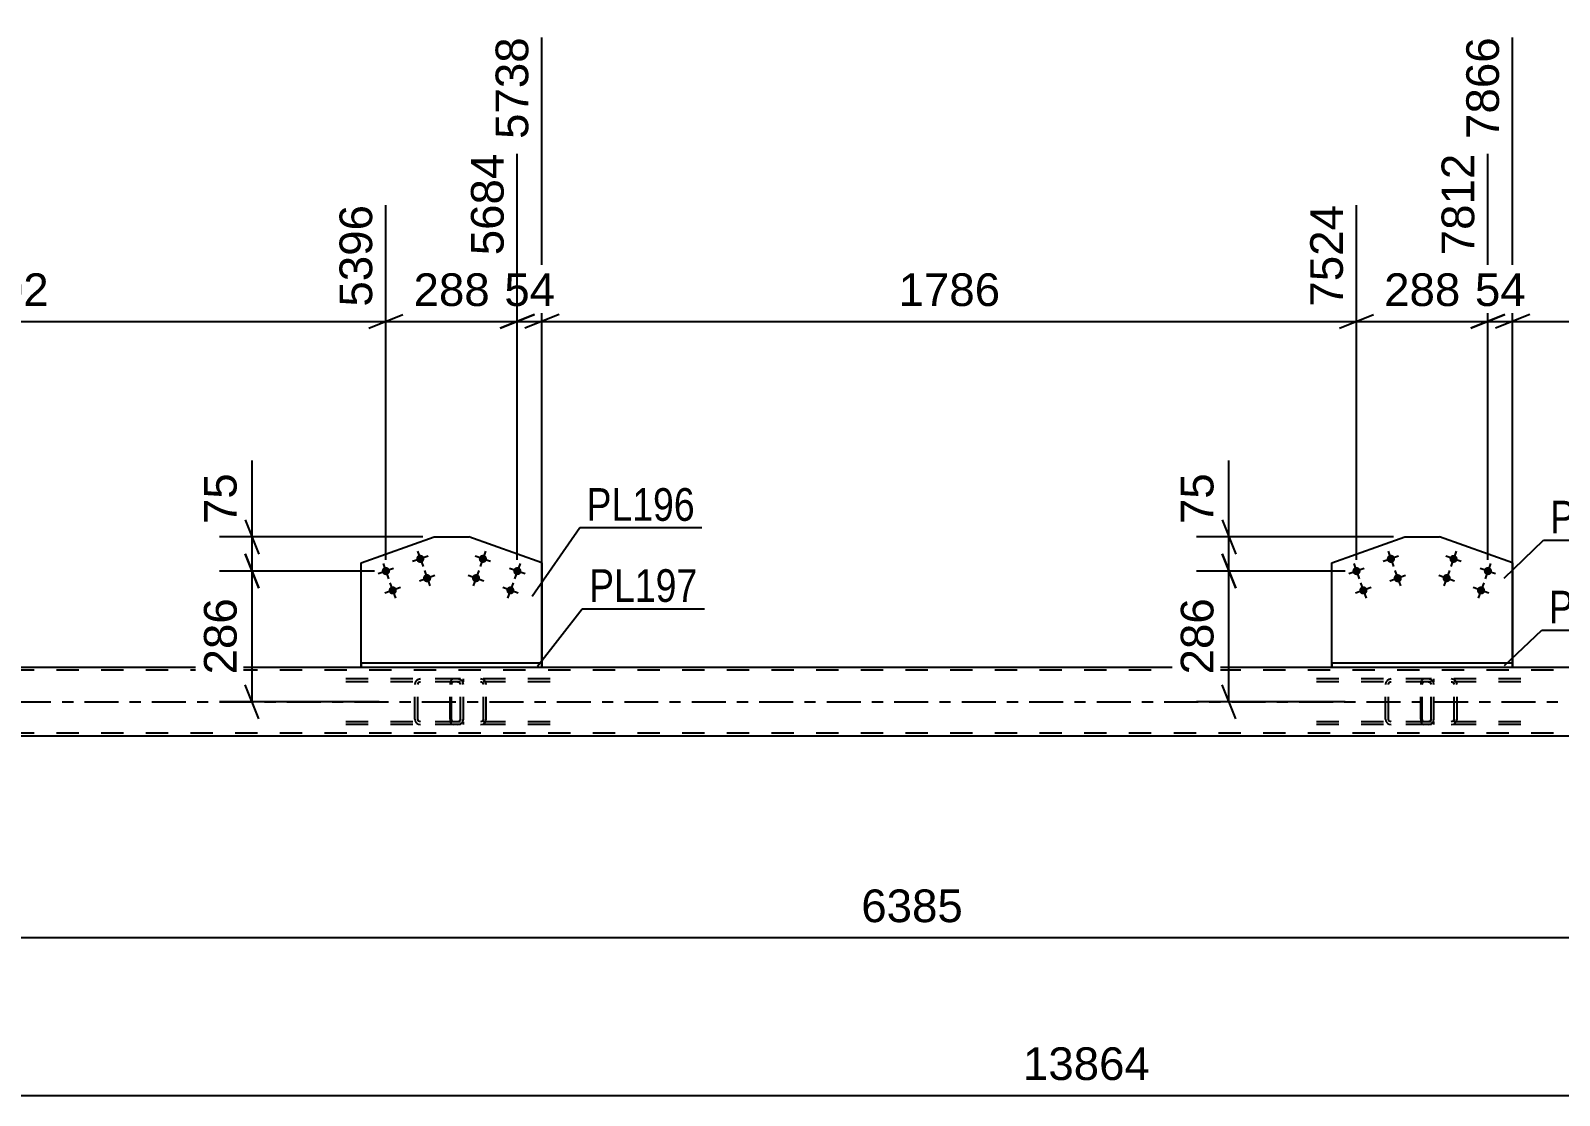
# Model space of a CAD drawing. Header units: millimetres. Extents: x 0 to 1189, y 0 to 841.
# Drawn here: x 304.9 to 439, y 340.5 to 433.9 of the extents above; entities that cross this region are included whole.
import ezdxf

# ---------------------------------------------------------------- set-up
doc = ezdxf.new("R2010")
doc.units = ezdxf.units.MM
doc.linetypes.add('DXK_LINE_DOT2', pattern=[3.9198, 1.9599, -1.9599])
doc.linetypes.add('DXK_LINE_DOT3', pattern=[5.9187, 2.979, -0.9799, 0.9799, -0.9799])
doc.styles.add('Arial', font='ARIAL.TTF', dxfattribs={"height": 0.2})
doc.styles.add('Arial Narrow', font='ARIALN.TTF', dxfattribs={"height": 0.2})

# ---------------------------------------------------------------- blocks, each defined once
blk = doc.blocks.new('Bolt-203773696-7624 - 7588')
at = {"linetype": 'Continuous'}
for points in [[(338.76, 387.45), (338.74, 387.53), (338.74, 387.6), (338.75, 387.68), (338.78, 387.74), (338.82, 387.81), (338.88, 387.86), (338.94, 387.9), (339.01, 387.92), (339.09, 387.93), (339.16, 387.93), (339.24, 387.9), (339.3, 387.87), (339.36, 387.82), (339.4, 387.76), (339.44, 387.69), (339.45, 387.62), (339.46, 387.54), (339.44, 387.47), (339.41, 387.4), (339.37, 387.34), (339.32, 387.29), (339.25, 387.25), (339.18, 387.22), (339.11, 387.21), (339.03, 387.22), (338.96, 387.24), (338.89, 387.28), (338.83, 387.33), (338.79, 387.39)], [(335.74, 386.38), (335.72, 386.46), (335.72, 386.53), (335.74, 386.61), (335.77, 386.68), (335.81, 386.74), (335.86, 386.79), (335.93, 386.83), (336, 386.85), (336.07, 386.86), (336.15, 386.86), (336.22, 386.83), (336.29, 386.8), (336.34, 386.75), (336.39, 386.69), (336.42, 386.62), (336.44, 386.55), (336.44, 386.47), (336.43, 386.4), (336.4, 386.33), (336.35, 386.27), (336.3, 386.22), (336.23, 386.18), (336.16, 386.15), (336.09, 386.14), (336.01, 386.15), (335.94, 386.17), (335.88, 386.21), (335.82, 386.26), (335.77, 386.32)], [(339.36, 385.76), (339.34, 385.83), (339.34, 385.91), (339.35, 385.98), (339.38, 386.05), (339.43, 386.11), (339.48, 386.16), (339.54, 386.2), (339.62, 386.23), (339.69, 386.24), (339.77, 386.23), (339.84, 386.21), (339.9, 386.17), (339.96, 386.12), (340.01, 386.06), (340.04, 385.99), (340.06, 385.92), (340.06, 385.85), (340.04, 385.77), (340.01, 385.7), (339.97, 385.64), (339.92, 385.59), (339.85, 385.55), (339.78, 385.53), (339.71, 385.52), (339.63, 385.52), (339.56, 385.54), (339.49, 385.58), (339.44, 385.63), (339.39, 385.69)], [(336.34, 384.69), (336.33, 384.76), (336.32, 384.84), (336.34, 384.91), (336.37, 384.98), (336.41, 385.04), (336.46, 385.09), (336.53, 385.13), (336.6, 385.16), (336.67, 385.17), (336.75, 385.16), (336.82, 385.14), (336.89, 385.1), (336.94, 385.05), (336.99, 384.99), (337.02, 384.92), (337.04, 384.85), (337.04, 384.78), (337.03, 384.7), (337, 384.63), (336.96, 384.57), (336.9, 384.52), (336.84, 384.48), (336.77, 384.46), (336.69, 384.45), (336.62, 384.45), (336.54, 384.47), (336.48, 384.51), (336.42, 384.56), (336.38, 384.62)]]:
    blk.add_hatch(color=1, dxfattribs=at).paths.add_polyline_path(points)
at = {"color": 1, "linetype": 'Continuous'}
for p, q in [((339.78, 387.81), (338.42, 387.33)), ((338.86, 388.25), (339.34, 386.89)), ((336.76, 386.74), (335.4, 386.26)), ((335.84, 387.18), (336.32, 385.82)), ((339.46, 386.55), (339.94, 385.2)), ((337.36, 385.05), (336, 384.57)), ((336.44, 385.48), (336.92, 384.13)), ((340.38, 386.12), (339.02, 385.63))]:
    blk.add_line(p, q, dxfattribs=at)
blk = doc.blocks.new('Bolt-203773696-7631 - 7588')
at = {"linetype": 'Continuous'}
for points in [[(430.06, 387.45, -1), (429.39, 387.69, -1)], [(429.46, 385.76, -1), (428.78, 386, -1)], [(433.08, 386.38, -1), (432.4, 386.62, -1)], [(432.48, 384.69, -1), (431.8, 384.93, -1)]]:
    blk.add_hatch(color=1, dxfattribs=at).paths.add_polyline_path(points)
at = {"color": 1, "linetype": 'Continuous'}
for p, q in [((430.4, 387.33), (429.05, 387.81)), ((429.97, 388.25), (429.48, 386.89)), ((429.36, 386.55), (428.88, 385.2)), ((433.42, 386.26), (432.06, 386.74)), ((432.98, 387.18), (432.5, 385.82)), ((429.8, 385.63), (428.44, 386.12)), ((432.82, 384.57), (431.46, 385.05)), ((432.38, 385.48), (431.9, 384.13))]:
    blk.add_line(p, q, dxfattribs=at)
blk = doc.blocks.new('Part-203773696-7717 - 7588')
at = {"color": 7, "linetype": 'DXK_LINE_DOT2'}
for p, q in [((783.44, 377.8), (120.25, 377.8)), ((349.77, 378.04), (333.92, 378.04)), ((434.91, 378.04), (419.05, 378.04)), ((783.44, 372.28), (120.25, 372.28))]:
    blk.add_line(p, q, dxfattribs=at)
at = {"color": 2, "linetype": 'Continuous'}
for p, q in [((333.92, 378.04), (268.01, 378.04)), ((419.05, 378.04), (349.77, 378.04)), ((500.81, 378.04), (434.91, 378.04)), ((509.13, 372.04), (259.72, 372.04))]:
    blk.add_line(p, q, dxfattribs=at)
at = {"color": 7, "linetype": 'DXK_LINE_DOT3'}
blk.add_line((120.25, 375.04), (783.44, 375.04), dxfattribs=at)
blk = doc.blocks.new('Part-203773696-7636 - 7588')
at = {"color": 2, "linetype": 'Continuous'}
for p, q in [((419.05, 387.22), (425.46, 389.49)), ((425.46, 389.49), (425.46, 389.49)), ((425.46, 389.49), (428.5, 389.49)), ((428.5, 389.49), (428.5, 389.49)), ((434.91, 387.22), (428.5, 389.49)), ((419.05, 387.22), (419.05, 387.22)), ((419.05, 378.44), (419.05, 387.22)), ((434.91, 387.22), (434.91, 387.22)), ((434.91, 387.22), (434.91, 378.44))]:
    blk.add_line(p, q, dxfattribs=at)
at = {"color": 7, "linetype": 'DXK_LINE_DOT2'}
for p, q in [((419.05, 378.44), (419.05, 387.22)), ((434.91, 378.44), (434.91, 387.22)), ((434.91, 378.44), (419.05, 378.44))]:
    blk.add_line(p, q, dxfattribs=at)
blk = doc.blocks.new('Bolt-203773696-7762 - 7588')
at = {"linetype": 'Continuous'}
for points in [[(423.89, 387.45), (423.87, 387.53), (423.87, 387.6), (423.89, 387.68), (423.92, 387.74), (423.96, 387.81), (424.01, 387.86), (424.08, 387.9), (424.15, 387.92), (424.22, 387.93), (424.3, 387.93), (424.37, 387.9), (424.44, 387.87), (424.49, 387.82), (424.54, 387.76), (424.57, 387.69), (424.59, 387.62), (424.59, 387.54), (424.58, 387.47), (424.55, 387.4), (424.5, 387.34), (424.45, 387.29), (424.38, 387.25), (424.31, 387.22), (424.24, 387.21), (424.16, 387.22), (424.09, 387.24), (424.03, 387.28), (423.97, 387.33), (423.92, 387.39)], [(420.88, 386.38), (420.86, 386.46), (420.86, 386.53), (420.87, 386.61), (420.9, 386.68), (420.94, 386.74), (421, 386.79), (421.06, 386.83), (421.13, 386.85), (421.21, 386.86), (421.28, 386.86), (421.35, 386.83), (421.42, 386.8), (421.48, 386.75), (421.52, 386.69), (421.56, 386.62), (421.57, 386.55), (421.57, 386.47), (421.56, 386.4), (421.53, 386.33), (421.49, 386.27), (421.43, 386.22), (421.37, 386.18), (421.3, 386.15), (421.22, 386.14), (421.15, 386.15), (421.08, 386.17), (421.01, 386.21), (420.95, 386.26), (420.91, 386.32)], [(424.49, 385.76), (424.48, 385.83), (424.47, 385.91), (424.49, 385.98), (424.52, 386.05), (424.56, 386.11), (424.61, 386.16), (424.68, 386.2), (424.75, 386.23), (424.82, 386.24), (424.9, 386.23), (424.97, 386.21), (425.04, 386.17), (425.1, 386.12), (425.14, 386.06), (425.17, 385.99), (425.19, 385.92), (425.19, 385.85), (425.18, 385.77), (425.15, 385.7), (425.11, 385.64), (425.05, 385.59), (424.99, 385.55), (424.92, 385.53), (424.84, 385.52), (424.77, 385.52), (424.69, 385.54), (424.63, 385.58), (424.57, 385.63), (424.53, 385.69)], [(421.48, 384.69), (421.46, 384.76), (421.46, 384.84), (421.47, 384.91), (421.5, 384.98), (421.54, 385.04), (421.6, 385.09), (421.66, 385.13), (421.73, 385.16), (421.81, 385.17), (421.88, 385.16), (421.96, 385.14), (422.02, 385.1), (422.08, 385.05), (422.12, 384.99), (422.16, 384.92), (422.17, 384.85), (422.18, 384.78), (422.16, 384.7), (422.13, 384.63), (422.09, 384.57), (422.04, 384.52), (421.97, 384.48), (421.9, 384.46), (421.83, 384.45), (421.75, 384.45), (421.68, 384.47), (421.61, 384.51), (421.56, 384.56), (421.51, 384.62)]]:
    blk.add_hatch(color=1, dxfattribs=at).paths.add_polyline_path(points)
at = {"color": 1, "linetype": 'Continuous'}
for p, q in [((424.91, 387.81), (423.55, 387.33)), ((423.99, 388.25), (424.47, 386.89)), ((421.89, 386.74), (420.54, 386.26)), ((420.97, 387.18), (421.46, 385.82)), ((424.59, 386.55), (425.07, 385.2)), ((422.5, 385.05), (421.14, 384.57)), ((421.58, 385.48), (422.06, 384.13)), ((425.51, 386.12), (424.15, 385.63))]:
    blk.add_line(p, q, dxfattribs=at)
blk = doc.blocks.new('Part-203773696-7644 - 7588')
at = {"color": 2, "linetype": 'Continuous'}
for p, q in [((333.92, 387.22), (340.33, 389.49)), ((340.33, 389.49), (340.33, 389.49)), ((340.33, 389.49), (343.36, 389.49)), ((343.36, 389.49), (343.36, 389.49)), ((349.77, 387.22), (343.36, 389.49)), ((333.92, 387.22), (333.92, 387.22)), ((333.92, 378.44), (333.92, 387.22)), ((349.77, 387.22), (349.77, 387.22)), ((349.77, 387.22), (349.77, 378.44))]:
    blk.add_line(p, q, dxfattribs=at)
at = {"color": 7, "linetype": 'DXK_LINE_DOT2'}
for p, q in [((333.92, 378.44), (333.92, 387.22)), ((349.77, 378.44), (349.77, 387.22)), ((349.77, 378.44), (333.92, 378.44))]:
    blk.add_line(p, q, dxfattribs=at)
blk = doc.blocks.new('Part-203773696-7737 - 7588')
at = {"color": 7, "linetype": 'DXK_LINE_DOT2'}
for p, q in [((342.37, 377.04), (332.14, 377.04)), ((339.13, 377.04), (338.94, 377.01)), ((342.56, 377.01), (342.37, 377.04)), ((342.37, 376.8), (332.14, 376.8)), ((338.66, 376.75), (338.62, 376.56)), ((338.62, 373.52), (338.62, 376.56)), ((338.88, 376.56), (338.9, 376.65)), ((338.88, 373.52), (338.88, 376.56)), ((338.9, 376.65), (338.95, 376.73)), ((338.95, 376.73), (339.04, 376.78)), ((339.04, 376.78), (339.13, 376.8)), ((342.37, 376.8), (342.47, 376.78)), ((342.47, 376.78), (342.55, 376.73)), ((342.55, 376.73), (342.6, 376.65)), ((342.6, 376.65), (342.62, 376.56)), ((342.62, 373.52), (342.62, 376.56)), ((342.88, 376.56), (342.84, 376.75)), ((342.88, 373.52), (342.88, 376.56)), ((342.37, 373.28), (332.14, 373.28)), ((342.37, 373.04), (332.14, 373.04)), ((338.62, 373.52), (338.66, 373.34)), ((338.9, 373.43), (338.88, 373.52)), ((338.95, 373.35), (338.9, 373.43)), ((338.94, 373.08), (339.13, 373.04)), ((339.04, 373.3), (338.95, 373.35)), ((339.13, 373.28), (339.04, 373.3)), ((342.47, 373.3), (342.37, 373.28)), ((342.37, 373.04), (342.56, 373.08)), ((342.55, 373.35), (342.47, 373.3)), ((342.6, 373.43), (342.55, 373.35)), ((342.62, 373.52), (342.6, 373.43)), ((342.84, 373.34), (342.88, 373.52))]:
    blk.add_line(p, q, dxfattribs=at)
for centre, start, end in [((339.11, 376.54), 110.7584, 155.6802), ((342.39, 376.54), 24.3198, 69.2416), ((339.11, 373.54), 204.3198, 249.2416), ((342.39, 373.54), 290.7584, 335.6802)]:
    blk.add_arc(centre, 0.496, start, end, dxfattribs=at)
blk = doc.blocks.new('Part-203773696-7714 - 7588')
at = {"color": 7, "linetype": 'DXK_LINE_DOT2'}
for p, q in [((341.79, 376.9), (341.73, 376.75)), ((341.88, 377.01), (341.79, 376.9)), ((341.98, 377.04), (341.88, 377.01)), ((350.48, 377.04), (341.98, 377.04)), ((342.88, 376.8), (342.88, 377.04)), ((344.58, 377.01), (344.39, 377.04)), ((341.73, 376.75), (341.71, 376.56)), ((341.71, 373.52), (341.71, 376.56)), ((341.85, 376.56), (341.86, 376.65)), ((341.85, 373.52), (341.85, 376.56)), ((341.86, 376.65), (341.89, 376.73)), ((341.89, 376.73), (341.93, 376.78)), ((341.93, 376.78), (341.98, 376.8)), ((350.48, 376.8), (341.98, 376.8)), ((344.39, 376.8), (344.49, 376.78)), ((344.49, 376.78), (344.57, 376.73)), ((344.57, 376.73), (344.62, 376.65)), ((344.62, 376.65), (344.64, 376.56)), ((344.64, 373.52), (344.64, 376.56)), ((344.89, 376.56), (344.86, 376.75)), ((344.89, 373.52), (344.89, 376.56)), ((341.71, 373.52), (341.73, 373.34)), ((341.73, 373.34), (341.79, 373.18)), ((341.79, 373.18), (341.88, 373.08)), ((341.86, 373.43), (341.85, 373.52)), ((341.89, 373.35), (341.86, 373.43)), ((341.88, 373.08), (341.98, 373.04)), ((341.93, 373.3), (341.89, 373.35)), ((341.98, 373.28), (341.93, 373.3)), ((350.48, 373.28), (341.98, 373.28)), ((350.48, 373.04), (341.98, 373.04)), ((342.88, 373.04), (342.88, 373.28)), ((344.49, 373.3), (344.39, 373.28)), ((344.39, 373.04), (344.58, 373.08)), ((344.57, 373.35), (344.49, 373.3)), ((344.62, 373.43), (344.57, 373.35)), ((344.64, 373.52), (344.62, 373.43)), ((344.86, 373.34), (344.89, 373.52))]:
    blk.add_line(p, q, dxfattribs=at)
for centre, start, end in [((344.41, 376.55), 23.8952, 68.8488), ((344.41, 373.54), 291.1512, 336.1048)]:
    blk.add_arc(centre, 0.492, start, end, dxfattribs=at)
blk = doc.blocks.new('Bolt-203773696-7764 - 7588')
at = {"linetype": 'Continuous'}
for points in [[(344.93, 387.45, -1), (344.25, 387.69, -1)], [(344.33, 385.76, -1), (343.65, 386, -1)], [(347.95, 386.38, -1), (347.27, 386.62, -1)], [(347.34, 384.69, -1), (346.67, 384.93, -1)]]:
    blk.add_hatch(color=1, dxfattribs=at).paths.add_polyline_path(points)
at = {"color": 1, "linetype": 'Continuous'}
for p, q in [((345.27, 387.33), (343.91, 387.81)), ((344.83, 388.25), (344.35, 386.89)), ((344.23, 386.55), (343.75, 385.2)), ((348.29, 386.26), (346.93, 386.74)), ((347.85, 387.18), (347.37, 385.82)), ((344.67, 385.63), (343.31, 386.12)), ((347.68, 384.57), (346.33, 385.05)), ((347.25, 385.48), (346.76, 384.13))]:
    blk.add_line(p, q, dxfattribs=at)
blk = doc.blocks.new('Part-203773696-7766 - 7588')
at = {"color": 7, "linetype": 'DXK_LINE_DOT2'}
for p, q in [((427.5, 377.04), (417.27, 377.04)), ((424.27, 377.04), (424.07, 377.01)), ((427.7, 377.01), (427.5, 377.04)), ((427.5, 376.8), (417.27, 376.8)), ((423.8, 376.75), (423.76, 376.56)), ((423.76, 373.52), (423.76, 376.56)), ((424.01, 376.56), (424.03, 376.65)), ((424.01, 373.52), (424.01, 376.56)), ((424.03, 376.65), (424.09, 376.73)), ((424.09, 376.73), (424.17, 376.78)), ((424.17, 376.78), (424.27, 376.8)), ((427.5, 376.8), (427.6, 376.78)), ((427.6, 376.78), (427.68, 376.73)), ((427.68, 376.73), (427.74, 376.65)), ((427.74, 376.65), (427.76, 376.56)), ((427.76, 373.52), (427.76, 376.56)), ((428.01, 376.56), (427.97, 376.75)), ((428.01, 373.52), (428.01, 376.56)), ((427.5, 373.28), (417.27, 373.28)), ((427.5, 373.04), (417.27, 373.04)), ((423.76, 373.52), (423.8, 373.34)), ((424.03, 373.43), (424.01, 373.52)), ((424.09, 373.35), (424.03, 373.43)), ((424.07, 373.08), (424.27, 373.04)), ((424.17, 373.3), (424.09, 373.35)), ((424.27, 373.28), (424.17, 373.3)), ((427.6, 373.3), (427.5, 373.28)), ((427.5, 373.04), (427.7, 373.08)), ((427.68, 373.35), (427.6, 373.3)), ((427.74, 373.43), (427.68, 373.35)), ((427.76, 373.52), (427.74, 373.43)), ((427.97, 373.34), (428.01, 373.52))]:
    blk.add_line(p, q, dxfattribs=at)
for centre, start, end in [((424.25, 376.54), 110.7584, 155.6802), ((427.52, 376.54), 24.3198, 69.2416), ((424.25, 373.54), 204.3198, 249.2416), ((427.52, 373.54), 290.7584, 335.6802)]:
    blk.add_arc(centre, 0.496, start, end, dxfattribs=at)
blk = doc.blocks.new('Part-203773696-7823 - 7588')
at = {"color": 2, "linetype": 'Continuous'}
for p, q in [((349.77, 378.44), (333.92, 378.44)), ((333.92, 378.04), (333.92, 378.44)), ((349.77, 378.44), (349.77, 378.04)), ((349.77, 378.44), (349.77, 378.44)), ((349.77, 378.04), (333.92, 378.04)), ((349.77, 378.04), (349.77, 378.04))]:
    blk.add_line(p, q, dxfattribs=at)
at = {"color": 7, "linetype": 'DXK_LINE_DOT2'}
for p, q in [((333.92, 378.44), (333.92, 378.04)), ((349.77, 378.04), (349.77, 378.44))]:
    blk.add_line(p, q, dxfattribs=at)
blk = doc.blocks.new('Part-203773696-7909 - 7588')
at = {"color": 2, "linetype": 'Continuous'}
for p, q in [((434.91, 378.44), (419.05, 378.44)), ((419.05, 378.04), (419.05, 378.44)), ((434.91, 378.44), (434.91, 378.04)), ((434.91, 378.44), (434.91, 378.44)), ((434.91, 378.04), (419.05, 378.04)), ((434.91, 378.04), (434.91, 378.04))]:
    blk.add_line(p, q, dxfattribs=at)
at = {"color": 7, "linetype": 'DXK_LINE_DOT2'}
for p, q in [((419.05, 378.44), (419.05, 378.04)), ((434.91, 378.04), (434.91, 378.44))]:
    blk.add_line(p, q, dxfattribs=at)
blk = doc.blocks.new('Part-203773696-7944 - 7588')
at = {"color": 7, "linetype": 'DXK_LINE_DOT2'}
for p, q in [((426.93, 376.9), (426.87, 376.75)), ((427.01, 377.01), (426.93, 376.9)), ((427.12, 377.04), (427.01, 377.01)), ((435.62, 377.04), (427.12, 377.04)), ((428.01, 376.8), (428.01, 377.04)), ((429.72, 377.01), (429.53, 377.04)), ((426.87, 376.75), (426.85, 376.56)), ((426.85, 373.52), (426.85, 376.56)), ((426.98, 376.56), (426.99, 376.65)), ((426.98, 373.52), (426.98, 376.56)), ((426.99, 376.65), (427.02, 376.73)), ((427.02, 376.73), (427.07, 376.78)), ((427.07, 376.78), (427.12, 376.8)), ((435.62, 376.8), (427.12, 376.8)), ((429.53, 376.8), (429.62, 376.78)), ((429.62, 376.78), (429.7, 376.73)), ((429.7, 376.73), (429.76, 376.65)), ((429.76, 376.65), (429.78, 376.56)), ((429.78, 373.52), (429.78, 376.56)), ((430.03, 376.56), (429.99, 376.75)), ((430.03, 373.52), (430.03, 376.56)), ((426.85, 373.52), (426.87, 373.34)), ((426.87, 373.34), (426.93, 373.18)), ((426.93, 373.18), (427.01, 373.08)), ((426.99, 373.43), (426.98, 373.52)), ((427.02, 373.35), (426.99, 373.43)), ((427.01, 373.08), (427.12, 373.04)), ((427.07, 373.3), (427.02, 373.35)), ((427.12, 373.28), (427.07, 373.3)), ((435.62, 373.28), (427.12, 373.28)), ((435.62, 373.04), (427.12, 373.04)), ((428.01, 373.04), (428.01, 373.28)), ((429.62, 373.3), (429.53, 373.28)), ((429.53, 373.04), (429.72, 373.08)), ((429.7, 373.35), (429.62, 373.3)), ((429.76, 373.43), (429.7, 373.35)), ((429.78, 373.52), (429.76, 373.43)), ((429.99, 373.34), (430.03, 373.52))]:
    blk.add_line(p, q, dxfattribs=at)
for centre, start, end in [((429.54, 376.55), 23.8952, 68.8488), ((429.54, 373.54), 291.1512, 336.1048)]:
    blk.add_arc(centre, 0.492, start, end, dxfattribs=at)
blk = doc.blocks.new('StraightDimension-203773696-15218 - 7588')
at = {"color": 7, "linetype": 'Continuous'}
for p, q in [((432.74, 387.5), (432.74, 423.09)), ((421.22, 387.5), (421.22, 418.59)), ((419.72, 407.79), (422.72, 408.99)), ((434.24, 408.99), (431.24, 407.79)), ((421.22, 408.39), (432.74, 408.39))]:
    blk.add_line(p, q, dxfattribs=at)
at = {"color": 0}
blk.add_wipeout([(430.91, 409.14), (430.91, 413.34), (423.04, 413.34), (423.04, 409.14)], dxfattribs=at)
at = {"color": 3, "style": 'Arial'}
blk.add_text('288', height=2.865, dxfattribs=at).set_placement((423.64, 409.74))
at = {"color": 0, "linetype": 'Continuous'}
blk.add_wipeout([(432.14, 423.69), (427.94, 423.69), (427.94, 413.59), (432.14, 413.59)], dxfattribs=at)
at = {"color": 3, "linetype": 'Continuous', "style": 'Arial'}
blk.add_text('7812', height=2.865, rotation=90.0002, dxfattribs=at).set_placement((431.54, 414.19))
blk = doc.blocks.new('StraightDimension-203773696-20217 - 7588')
at = {"color": 7, "linetype": 'Continuous'}
blk.add_line((120.25, 340.53), (674.8, 340.53), dxfattribs=at)
at = {"color": 0}
blk.add_wipeout([(403.68, 341.28), (403.68, 345.48), (391.36, 345.48), (391.36, 341.28)], dxfattribs=at)
at = {"color": 3, "style": 'Arial'}
blk.add_text('13864', height=2.865, dxfattribs=at).set_placement((391.96, 341.88))
blk = doc.blocks.new('StraightDimension-203773696-25449 - 7588')
at = {"color": 7, "linetype": 'Continuous'}
for p, q in [((323.74, 388), (324.94, 385)), ((335.08, 386.5), (321.49, 386.5)), ((324.34, 375.04), (324.34, 386.5)), ((324.94, 373.54), (323.74, 376.54)), ((335.48, 375.04), (321.49, 375.04))]:
    blk.add_line(p, q, dxfattribs=at)
at = {"color": 0}
blk.add_wipeout([(323.59, 384.71), (319.39, 384.71), (319.39, 376.84), (323.59, 376.84)], dxfattribs=at)
at = {"color": 3, "style": 'Arial'}
blk.add_text('286', height=2.865, rotation=90.0002, dxfattribs=at).set_placement((322.99, 377.44))
blk = doc.blocks.new('StraightDimension-203773696-15019 - 7588')
at = {"color": 7, "linetype": 'Continuous'}
blk.add_line((254.52, 354.37), (509.93, 354.37), dxfattribs=at)
at = {"color": 0}
blk.add_wipeout([(387.27, 355.12), (387.27, 359.32), (377.18, 359.32), (377.18, 355.12)], dxfattribs=at)
at = {"color": 3, "style": 'Arial'}
blk.add_text('6385', height=2.865, dxfattribs=at).set_placement((377.78, 355.72))
blk = doc.blocks.new('StraightDimension-203773696-15216 - 7588')
at = {"color": 7, "linetype": 'Continuous'}
for p, q in [((434.91, 379.44), (434.91, 433.29)), ((502.97, 397.02), (502.97, 418.59)), ((436.41, 408.99), (433.41, 407.79)), ((501.47, 407.79), (504.47, 408.99)), ((434.91, 408.39), (502.97, 408.39))]:
    blk.add_line(p, q, dxfattribs=at)
at = {"color": 0}
blk.add_wipeout([(473.99, 409.14), (473.99, 413.34), (463.89, 413.34), (463.89, 409.14)], dxfattribs=at)
at = {"color": 3, "style": 'Arial'}
blk.add_text('1702', height=2.865, dxfattribs=at).set_placement((464.49, 409.74))
at = {"color": 0, "linetype": 'Continuous'}
blk.add_wipeout([(502.37, 419.19), (498.17, 419.19), (498.17, 409.09), (502.37, 409.09)], dxfattribs=at)
at = {"color": 3, "linetype": 'Continuous', "style": 'Arial'}
blk.add_text('9568', height=2.865, rotation=90.0002, dxfattribs=at).set_placement((501.77, 409.69))
blk = doc.blocks.new('StraightDimension-203773696-15217 - 7588')
at = {"color": 7, "linetype": 'Continuous'}
for p, q in [((434.91, 379.44), (434.91, 433.29)), ((432.74, 387.5), (432.74, 423.09)), ((431.24, 407.79), (434.24, 408.99)), ((436.41, 408.99), (433.41, 407.79)), ((432.74, 408.39), (434.91, 408.39))]:
    blk.add_line(p, q, dxfattribs=at)
at = {"color": 0, "linetype": 'Continuous'}
blk.add_wipeout([(434.31, 433.89), (430.11, 433.89), (430.11, 423.79), (434.31, 423.79)], dxfattribs=at)
at = {"color": 0}
blk.add_wipeout([(436.65, 409.14), (436.65, 413.34), (431, 413.34), (431, 409.14)], dxfattribs=at)
at = {"color": 3, "linetype": 'Continuous', "style": 'Arial'}
blk.add_text('7866', height=2.865, rotation=90.0002, dxfattribs=at).set_placement((433.71, 424.39))
at = {"color": 3, "style": 'Arial'}
blk.add_text('54', height=2.865, dxfattribs=at).set_placement((431.6, 409.74))
blk = doc.blocks.new('StraightDimension-203773696-15219 - 7588')
at = {"color": 7, "linetype": 'Continuous'}
for p, q in [((349.77, 379.44), (349.77, 433.29)), ((421.22, 387.5), (421.22, 418.59)), ((351.27, 408.99), (348.27, 407.79)), ((419.72, 407.79), (422.72, 408.99)), ((349.77, 408.39), (421.22, 408.39))]:
    blk.add_line(p, q, dxfattribs=at)
at = {"color": 0}
blk.add_wipeout([(390.54, 409.14), (390.54, 413.34), (380.45, 413.34), (380.45, 409.14)], dxfattribs=at)
at = {"color": 3, "style": 'Arial'}
blk.add_text('1786', height=2.865, dxfattribs=at).set_placement((381.05, 409.74))
at = {"color": 0, "linetype": 'Continuous'}
blk.add_wipeout([(420.62, 419.19), (416.42, 419.19), (416.42, 409.09), (420.62, 409.09)], dxfattribs=at)
at = {"color": 3, "linetype": 'Continuous', "style": 'Arial'}
blk.add_text('7524', height=2.865, rotation=90.0002, dxfattribs=at).set_placement((420.02, 409.69))
blk = doc.blocks.new('StraightDimension-203773696-15220 - 7588')
at = {"color": 7, "linetype": 'Continuous'}
for p, q in [((349.77, 379.44), (349.77, 433.29)), ((347.61, 387.5), (347.61, 423.09)), ((346.11, 407.79), (349.11, 408.99)), ((351.27, 408.99), (348.27, 407.79)), ((347.61, 408.39), (349.77, 408.39))]:
    blk.add_line(p, q, dxfattribs=at)
at = {"color": 0, "linetype": 'Continuous'}
blk.add_wipeout([(349.17, 433.89), (344.97, 433.89), (344.97, 423.79), (349.17, 423.79)], dxfattribs=at)
at = {"color": 0}
blk.add_wipeout([(351.51, 409.14), (351.51, 413.34), (345.87, 413.34), (345.87, 409.14)], dxfattribs=at)
at = {"color": 3, "linetype": 'Continuous', "style": 'Arial'}
blk.add_text('5738', height=2.865, rotation=90.0002, dxfattribs=at).set_placement((348.57, 424.39))
at = {"color": 3, "style": 'Arial'}
blk.add_text('54', height=2.865, dxfattribs=at).set_placement((346.47, 409.74))
blk = doc.blocks.new('StraightDimension-203773696-15221 - 7588')
at = {"color": 7, "linetype": 'Continuous'}
for p, q in [((347.61, 387.5), (347.61, 423.09)), ((336.08, 387.5), (336.08, 418.59)), ((334.58, 407.79), (337.58, 408.99)), ((349.11, 408.99), (346.11, 407.79)), ((336.08, 408.39), (347.61, 408.39))]:
    blk.add_line(p, q, dxfattribs=at)
at = {"color": 0}
blk.add_wipeout([(345.78, 409.14), (345.78, 413.34), (337.91, 413.34), (337.91, 409.14)], dxfattribs=at)
at = {"color": 3, "style": 'Arial'}
blk.add_text('288', height=2.865, dxfattribs=at).set_placement((338.51, 409.74))
at = {"color": 0, "linetype": 'Continuous'}
blk.add_wipeout([(347.01, 423.69), (342.81, 423.69), (342.81, 413.59), (347.01, 413.59)], dxfattribs=at)
at = {"color": 3, "linetype": 'Continuous', "style": 'Arial'}
blk.add_text('5684', height=2.865, rotation=90.0002, dxfattribs=at).set_placement((346.41, 414.19))
blk = doc.blocks.new('StraightDimension-203773696-15222 - 7588')
at = {"color": 7, "linetype": 'Continuous'}
for p, q in [((268.01, 379.44), (268.01, 433.29)), ((336.08, 387.5), (336.08, 418.59)), ((269.51, 408.99), (266.51, 407.79)), ((334.58, 407.79), (337.58, 408.99)), ((268.01, 408.39), (336.08, 408.39))]:
    blk.add_line(p, q, dxfattribs=at)
at = {"color": 0}
blk.add_wipeout([(307.09, 409.14), (307.09, 413.34), (297, 413.34), (297, 409.14)], dxfattribs=at)
at = {"color": 3, "style": 'Arial'}
blk.add_text('1702', height=2.865, dxfattribs=at).set_placement((297.6, 409.74))
at = {"color": 0, "linetype": 'Continuous'}
blk.add_wipeout([(335.48, 419.19), (331.28, 419.19), (331.28, 409.09), (335.48, 409.09)], dxfattribs=at)
at = {"color": 3, "linetype": 'Continuous', "style": 'Arial'}
blk.add_text('5396', height=2.865, rotation=90.0002, dxfattribs=at).set_placement((334.88, 409.69))
blk = doc.blocks.new('StraightDimension-203773696-25448 - 7588')
at = {"color": 7, "linetype": 'Continuous'}
for p, q in [((324.34, 389.49), (324.34, 396.19)), ((324.34, 389.49), (324.34, 396.19)), ((323.74, 390.99), (324.94, 387.99)), ((339.33, 389.49), (321.49, 389.49)), ((324.34, 386.5), (324.34, 389.49)), ((324.94, 385), (323.74, 388)), ((335.08, 386.5), (321.49, 386.5))]:
    blk.add_line(p, q, dxfattribs=at)
at = {"color": 0}
blk.add_wipeout([(323.59, 395.67), (319.39, 395.67), (319.39, 390.02), (323.59, 390.02)], dxfattribs=at)
at = {"color": 3, "style": 'Arial'}
blk.add_text('75', height=2.865, rotation=90.0002, dxfattribs=at).set_placement((322.99, 390.62))
blk = doc.blocks.new('StraightDimension-203773696-25475 - 7588')
at = {"color": 7, "linetype": 'Continuous'}
for p, q in [((410.02, 389.49), (410.02, 396.19)), ((410.02, 389.49), (410.02, 396.19)), ((409.42, 390.99), (410.62, 387.99)), ((424.46, 389.49), (407.17, 389.49)), ((410.02, 386.5), (410.02, 389.49)), ((410.62, 385), (409.42, 388)), ((420.22, 386.5), (407.17, 386.5))]:
    blk.add_line(p, q, dxfattribs=at)
at = {"color": 0}
blk.add_wipeout([(409.27, 395.67), (405.07, 395.67), (405.07, 390.02), (409.27, 390.02)], dxfattribs=at)
at = {"color": 3, "style": 'Arial'}
blk.add_text('75', height=2.865, rotation=90.0002, dxfattribs=at).set_placement((408.67, 390.62))
blk = doc.blocks.new('StraightDimension-203773696-25476 - 7588')
at = {"color": 7, "linetype": 'Continuous'}
for p, q in [((409.42, 388), (410.62, 385)), ((420.22, 386.5), (407.17, 386.5)), ((410.02, 375.04), (410.02, 386.5)), ((410.62, 373.54), (409.42, 376.54)), ((420.22, 375.04), (407.17, 375.04))]:
    blk.add_line(p, q, dxfattribs=at)
at = {"color": 0}
blk.add_wipeout([(409.27, 384.71), (405.07, 384.71), (405.07, 376.84), (409.27, 376.84)], dxfattribs=at)
at = {"color": 3, "style": 'Arial'}
blk.add_text('286', height=2.865, rotation=90.0002, dxfattribs=at).set_placement((408.67, 377.44))
blk = doc.blocks.new('Mark-203773696-7632 - 7588')
at = {"color": 0}
blk.add_wipeout([(447.71, 389.8), (447.71, 392.8), (438.21, 392.8), (438.21, 389.8)], dxfattribs=at)
blk.add_wipeout([(447.71, 389.8), (447.71, 392.8), (438.21, 392.8), (438.21, 389.8)], dxfattribs=at)
at = {"color": 30, "linetype": 'Continuous'}
for p, q in [((434.18, 385.87), (437.61, 389.2)), ((437.61, 389.2), (448.31, 389.2))]:
    blk.add_line(p, q, dxfattribs=at)
at = {"color": 3, "style": 'Arial Narrow'}
blk.add_text('PL196', height=2.863, dxfattribs=at).set_placement((438.21, 389.8))
blk = doc.blocks.new('Mark-203773696-7640 - 7588')
at = {"color": 0}
blk.add_wipeout([(363.18, 390.91), (363.18, 393.91), (353.68, 393.91), (353.68, 390.91)], dxfattribs=at)
blk.add_wipeout([(363.18, 390.91), (363.18, 393.91), (353.68, 393.91), (353.68, 390.91)], dxfattribs=at)
at = {"color": 30, "linetype": 'Continuous'}
for p, q in [((348.92, 384.29), (353.08, 390.31)), ((353.08, 390.31), (363.78, 390.31))]:
    blk.add_line(p, q, dxfattribs=at)
at = {"color": 3, "style": 'Arial Narrow'}
blk.add_text('PL196', height=2.863, dxfattribs=at).set_placement((353.68, 390.91))
blk = doc.blocks.new('Mark-203773696-7819 - 7588')
at = {"color": 0}
blk.add_wipeout([(363.42, 383.8), (363.42, 386.8), (353.91, 386.8), (353.91, 383.8)], dxfattribs=at)
blk.add_wipeout([(363.42, 383.8), (363.42, 386.8), (353.91, 386.8), (353.91, 383.8)], dxfattribs=at)
at = {"color": 30, "linetype": 'Continuous'}
for p, q in [((349.39, 378.16), (353.31, 383.2)), ((353.31, 383.2), (364.02, 383.2))]:
    blk.add_line(p, q, dxfattribs=at)
at = {"color": 3, "style": 'Arial Narrow'}
blk.add_text('PL197', height=2.863, dxfattribs=at).set_placement((353.91, 383.8))
blk = doc.blocks.new('Mark-203773696-7905 - 7588')
at = {"color": 0}
blk.add_wipeout([(447.59, 381.91), (447.59, 384.91), (438.08, 384.91), (438.08, 381.91)], dxfattribs=at)
blk.add_wipeout([(447.59, 381.91), (447.59, 384.91), (438.08, 384.91), (438.08, 381.91)], dxfattribs=at)
at = {"color": 30, "linetype": 'Continuous'}
for p, q in [((434.21, 378.21), (437.48, 381.31)), ((437.48, 381.31), (448.19, 381.31))]:
    blk.add_line(p, q, dxfattribs=at)
at = {"color": 3, "style": 'Arial Narrow'}
blk.add_text('PL197', height=2.863, dxfattribs=at).set_placement((438.08, 381.91))

msp = doc.modelspace()

# ---------------------------------------------------------------- block references
for name in ['Part-203773696-7644 - 7588', 'Part-203773696-7636 - 7588', 'Bolt-203773696-7624 - 7588', 'Bolt-203773696-7764 - 7588', 'Bolt-203773696-7762 - 7588', 'Bolt-203773696-7631 - 7588', 'Part-203773696-7823 - 7588', 'Part-203773696-7909 - 7588', 'Part-203773696-7717 - 7588', 'Part-203773696-7737 - 7588', 'Part-203773696-7714 - 7588', 'Part-203773696-7766 - 7588', 'Part-203773696-7944 - 7588', 'StraightDimension-203773696-20217 - 7588']:
    msp.add_blockref(name, (0, 0))

# ---------------------------------------------------------------- next in the draw order: block references
for name in ['StraightDimension-203773696-15218 - 7588', 'StraightDimension-203773696-25449 - 7588', 'StraightDimension-203773696-15019 - 7588']:
    msp.add_blockref(name, (0, 0))

# ---------------------------------------------------------------- next in the draw order: block references
for name in ['StraightDimension-203773696-15219 - 7588', 'StraightDimension-203773696-15216 - 7588']:
    msp.add_blockref(name, (0, 0))

# ---------------------------------------------------------------- next in the draw order: block references
for name in ['StraightDimension-203773696-15220 - 7588', 'StraightDimension-203773696-15217 - 7588', 'StraightDimension-203773696-25475 - 7588']:
    msp.add_blockref(name, (0, 0))

# ---------------------------------------------------------------- next in the draw order: block references
for name in ['StraightDimension-203773696-15221 - 7588', 'Mark-203773696-7632 - 7588', 'StraightDimension-203773696-25476 - 7588', 'Mark-203773696-7905 - 7588']:
    msp.add_blockref(name, (0, 0))

# ---------------------------------------------------------------- next in the draw order: block references
for name in ['StraightDimension-203773696-15222 - 7588', 'Mark-203773696-7640 - 7588']:
    msp.add_blockref(name, (0, 0))

# ---------------------------------------------------------------- next in the draw order: block references
for name in ['StraightDimension-203773696-25448 - 7588', 'Mark-203773696-7819 - 7588']:
    msp.add_blockref(name, (0, 0))

doc.saveas('drawing.dxf')
